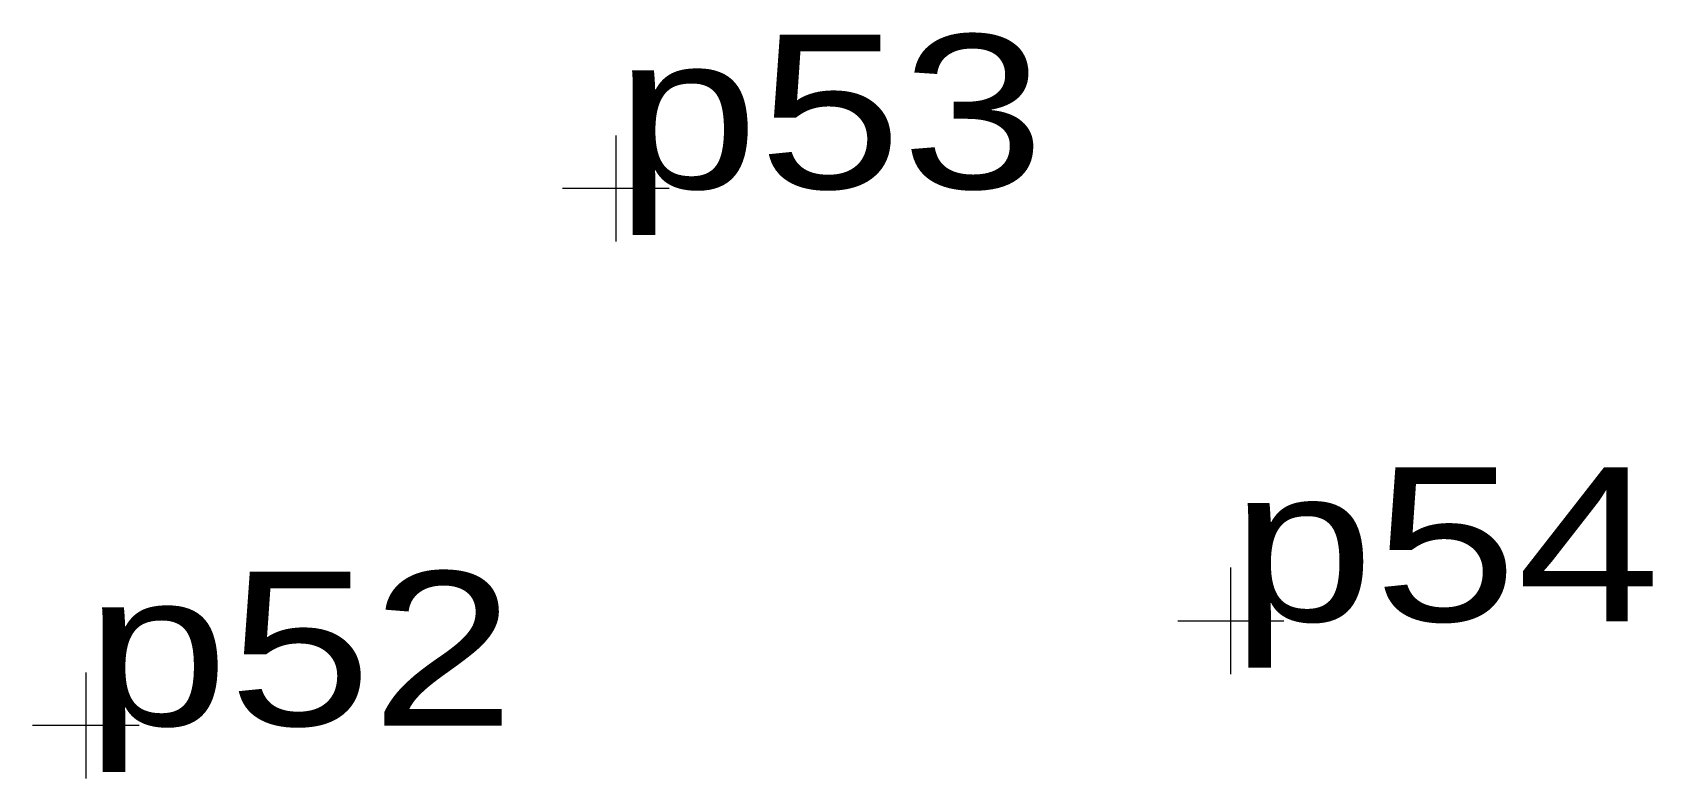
# Model space of a CAD drawing. Header units: metres. Extents: x 549551 to 551487, y 1838266 to 1840249.
# Drawn here: x 551468.18 to 551487.13, y 1840240.55 to 1840249.28 of the extents above.
import ezdxf

# ---------------------------------------------------------------- set-up
doc = ezdxf.new("R2010")
doc.units = ezdxf.units.M
doc.header["$LTSCALE"] = 0.67
doc.layers.add('12', color=7, linetype='Continuous')
doc.layers.add('7', color=7, linetype='Continuous', lineweight=13)

msp = doc.modelspace()

# ---------------------------------------------------------------- linework, layer by layer
at = {"layer": '7'}
for p, q in [((551475.01, 1840246.83), (551475.01, 1840248.07)), ((551475.63, 1840247.45), (551474.38, 1840247.45)), ((551482.2, 1840241.77), (551482.2, 1840243.02)), ((551482.82, 1840242.39), (551481.58, 1840242.39)), ((551468.81, 1840240.55), (551468.81, 1840241.79)), ((551469.43, 1840241.17), (551468.18, 1840241.17))]:
    msp.add_line(p, q, dxfattribs=at)

# ---------------------------------------------------------------- texts
at = {"layer": '12', "width": 1.25}
for s, p in [('p53', (551475, 1840247.45)), ('p54', (551482.2, 1840242.39)), ('p52', (551468.8, 1840241.17))]:
    msp.add_text(s, height=1.8, dxfattribs=at).set_placement(p)

doc.saveas('drawing.dxf')
